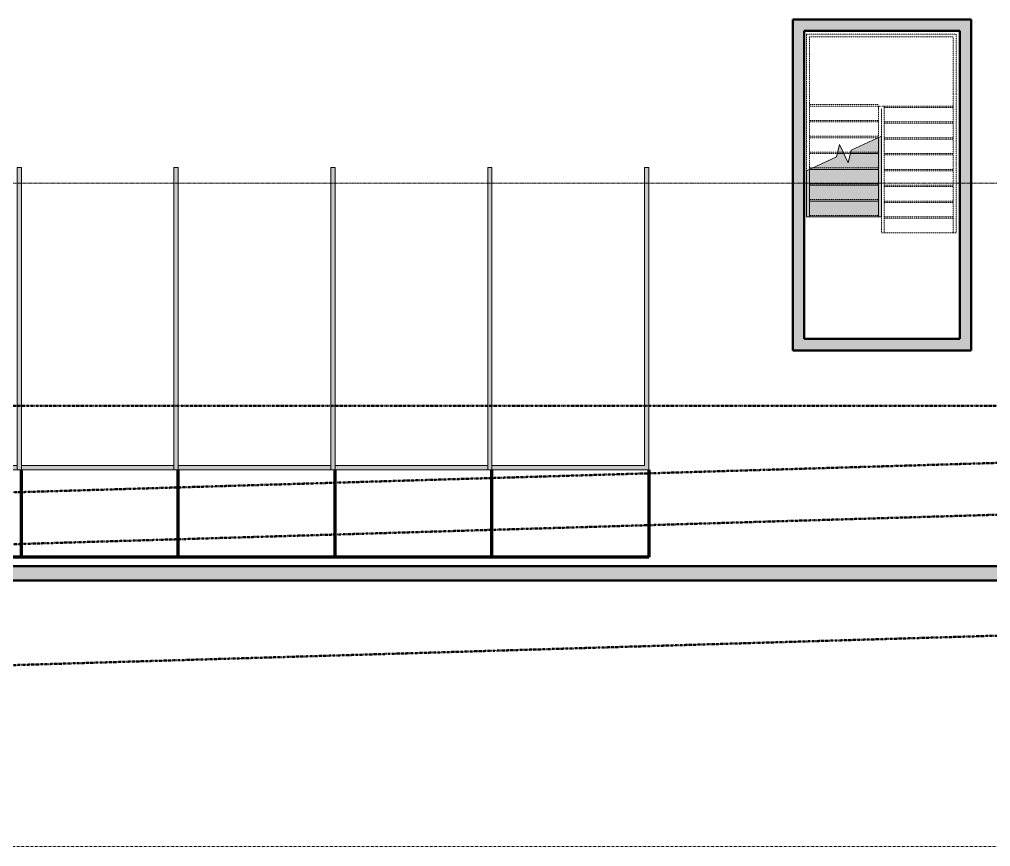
# Model space of a CAD drawing. Header units: inches. Extents: x -4294 to -464, y 9706 to 12390.
# Drawn here: x -1812 to -1137, y 9706 to 10281 of the extents above; entities that cross this region are included whole.
import ezdxf

# ---------------------------------------------------------------- set-up
doc = ezdxf.new("R2010")
doc.units = ezdxf.units.IN
doc.header["$MEASUREMENT"] = 0
for name, pattern in [('Aligning Line 1_8_', [0.25, 0.125, -0.125]), ('Double Dash 3_8_', [1, 0.375, -0.125, 0.125, -0.125, 0.125, -0.125]), ('Grid Line 1_2_', [0.875, 0.5, -0.125, 0.125, -0.125]), ('Overhead 1_16_', [0.101562, 0.0625, -0.039062])]:
    doc.linetypes.add(name, pattern=pattern)
for name, color, linetype, lineweight in [('0-1', 7, 'Continuous', 5), ('0-2', 133, 'Continuous', 70), ('0-4', 147, 'Aligning Line 1_8_', 9), ('A-AREA-1', 133, 'Continuous', 70), ('A-GENM-1', 8, 'Continuous', 9), ('A-GENM-2', 53, 'Continuous', 9), ('A-WALL-1', 23, 'Continuous', 13), ('A-WALL-2', 253, 'Continuous', 50), ('A-WALL-PATT-1', 7, 'Continuous', 9), ('C-PROP-LINE', 91, 'Double Dash 3_8_', 50), ('C-PROP-LINE-1', 250, 'Double Dash 3_8_', 50), ('G-ANNO-SYMB-1', 147, 'Aligning Line 1_8_', 9), ('S-FNDN-1', 253, 'Continuous', 50), ('S-GRID-1', 1, 'Grid Line 1_2_', 9), ('S-STRS-1', 8, 'Continuous', 9), ('S-STRS-2', 55, 'Continuous', 5), ('S-STRS-3', 53, 'Continuous', 9), ('S-STRS-4', 53, 'Overhead 1_16_', 9), ('S-STRS-MBND-1', 53, 'Overhead 1_16_', 9), ('S-STRS-MBND-2', 53, 'Continuous', 9)]:
    doc.layers.add(name, color=color, linetype=linetype, lineweight=lineweight)

# ---------------------------------------------------------------- blocks, each defined once
blk = doc.blocks.new('Parking_Stall_Multiple - STANDARD-1664591-FLOOR PLAN - BASEMENT')
at = {"layer": 'A-GENM-1'}
h = blk.add_hatch(color=256, dxfattribs=at)
h.paths.add_polyline_path([(3, -112), (210, -112), (106.5, -110.5)], flags=0)
h.paths.add_polyline_path([(0, -109), (0.08, -111.92), (0, -112), (3, -112), (1.5, -110.5)], flags=0)
h.paths.add_polyline_path([(0, 0), (0, -109), (3, -109), (3, -3), (210, -3), (210, 0), (70.29, 0)], flags=0)
h = blk.add_hatch(color=256, dxfattribs=at)
h.paths.add_polyline_path([(3, -221), (210, -221), (106.5, -219.5)], flags=0)
h.paths.add_polyline_path([(0, -218), (0.08, -220.92), (0, -221), (3, -221), (1.5, -219.5)], flags=0)
h.paths.add_polyline_path([(3, -112), (106.5, -110.5), (210, -112), (210, -109), (0, -109)], flags=0)
h.paths.add_polyline_path([(0, -112), (0, -218), (3, -218), (3, -112), (0.08, -112)], flags=0)
h.paths.add_polyline_path([(0, -112), (0.08, -111.92), (0, -109)], flags=0)
h = blk.add_hatch(color=256, dxfattribs=at)
h.paths.add_polyline_path([(0, -218), (0, -221), (0.08, -220.92)], flags=0)
h.paths.add_polyline_path([(0, -218), (3, -221), (106.5, -219.5), (210, -221), (210, -218)], flags=0)
h.paths.add_polyline_path([(3, -330), (210, -330), (106.5, -328.5)], flags=0)
h.paths.add_polyline_path([(0, -327), (0.08, -329.92), (0, -330), (3, -330), (1.5, -328.5)], flags=0)
h.paths.add_polyline_path([(0, -221), (0, -327), (3, -327), (3, -221), (0.08, -221)], flags=0)
h = blk.add_hatch(color=256, dxfattribs=at)
h.paths.add_polyline_path([(3, -439), (210, -439), (106.5, -437.5)], flags=0)
h.paths.add_polyline_path([(0, -436), (0.08, -438.92), (0, -439), (3, -439), (1, -437)], flags=0)
h.paths.add_polyline_path([(3, -330), (106.5, -328.5), (210, -330), (210, -327), (0, -327)], flags=0)
h.paths.add_polyline_path([(0, -330), (0, -436), (3, -436), (3, -330), (0.08, -330)], flags=0)
h.paths.add_polyline_path([(0, -330), (0.08, -329.92), (0, -327)], flags=0)
h = blk.add_hatch(color=256, dxfattribs=at)
h.paths.add_polyline_path([(3, -439), (106.5, -437.5), (210, -439), (210, -436), (0, -436), (1, -437)], flags=0)
h.paths.add_polyline_path([(0, -439), (0.08, -438.92), (0, -437.9)], flags=0)
h.paths.add_polyline_path([(0, -457.6), (0, -548), (210, -548), (210, -545), (3, -545), (3, -439), (0, -439)], flags=0)
at = {"layer": 'A-GENM-2'}
for p, q in [((210, 0), (0, 0)), ((0, 0), (0, -112)), ((210, -3), (210, 0)), ((3, -109), (3, -3)), ((3, -3), (210, -3)), ((210, -109), (0, -109)), ((0, -109), (0, -221)), ((0, -112), (210, -112)), ((210, -109), (3, -109)), ((3, -218), (3, -112)), ((3, -112), (210, -112)), ((210, -112), (210, -109)), ((210, -112), (210, -109)), ((210, -218), (0, -218)), ((0, -218), (0, -330)), ((0, -221), (210, -221)), ((210, -218), (3, -218)), ((3, -327), (3, -221)), ((3, -221), (210, -221)), ((210, -221), (210, -218)), ((210, -221), (210, -218)), ((210, -327), (0, -327)), ((0, -327), (0, -439)), ((0, -330), (210, -330)), ((210, -327), (3, -327)), ((3, -436), (3, -330)), ((3, -330), (210, -330)), ((210, -330), (210, -327)), ((210, -330), (210, -327)), ((210, -436), (0, -436)), ((0, -436), (0, -548)), ((210, -436), (3, -436)), ((210, -439), (210, -436)), ((210, -439), (210, -436)), ((0, -439), (210, -439)), ((3, -545), (3, -439)), ((3, -439), (210, -439)), ((210, -545), (3, -545)), ((210, -548), (210, -545)), ((0, -548), (210, -548))]:
    blk.add_line(p, q, dxfattribs=at)
blk = doc.blocks.new('CTR - 2nd Phase_rvt-1-FLOOR PLAN - BASEMENT')
at = {"layer": 'A-WALL-1'}
for points in [[(-1266.72, 10058.99), (-1266.72, 10280.99), (-1274.72, 10280.99), (-1274.72, 10058.99)], [(-1244.61, 10272.99), (-1150.72, 10272.99), (-1150.72, 10280.99), (-1266.72, 10280.99), (-1266.72, 10272.99)], [(-1150.72, 10058.99), (-1150.72, 10272.99), (-1158.72, 10272.99), (-1158.72, 10058.99)], [(-1158.72, 10050.99), (-1150.72, 10050.99), (-1150.72, 10058.99), (-1274.72, 10058.99), (-1274.72, 10050.99), (-1244.61, 10050.99)]]:
    blk.add_hatch(color=256, dxfattribs=at).paths.add_polyline_path(points, flags=0)
at = {"layer": 'A-WALL-PATT-1'}
h = blk.add_hatch(dxfattribs=at)
h.set_pattern_fill('FP_1', color=256, style=0, pattern_type=2)
h.set_pattern_definition([(50, (0, 0), (34.4287, -3.01202), [3.6, -39.6]), (355, (0, 0), (-6.6596, 36.10481), [2.88, -31.68]), (100.451, (2.87, -0.25), (27.76876, 33.0931), [3.06, -33.655]), (46.184, (0, 9.6), (51.22752, -7.94535), [5.4, -59.4]), (96.636, (4.27, 8.94), (44.86319, 46.7577), [4.589, -50.482]), (351.184, (0, 9.6), (44.86417, 46.75745), [4.32, -47.52]), (21, (4.8, 7.2), (28.65176, -19.325734), [3.6, -39.6]), (326, (4.8, 7.2), (11.67934, 34.80662), [2.88, -31.68]), (71.451, (7.188, 5.59), (40.33096, 15.48132), [3.06, -33.655]), (37.5, (0, 0), (0.583112, 15.978979), [1.584, -29.712, 1.584, -30.576, -31.8]), (37.5, (0, 0), (0.583112, 15.978979), [-63.456, 1.584, -30.216]), (7.5, (0, 0), (12.62689, 18.932107), [1.584, -16.752, 1.584, -28.992, -12.12]), (7.5, (0, 0), (12.62689, 18.932107), [-48.912, 1.584, -10.536]), (327.5, (-10.704, 0), (25.622992, -1.0828), [1.584, -10.416, 1.584, -35.856, -49.68]), (327.5, (-10.704, 0), (25.622992, -1.0828), [-49.44, 1.584, -48.096]), (317.5, (-15.504, 0), (27.99243, 4.80496), [1.584, -14.016, 1.584, -23.28, -35.28]), (317.5, (-15.504, 0), (27.99243, 4.80496), [-40.464, 1.584, -33.696])])
h.paths.add_polyline_path([(-803.58, 9891.19), (-636.72, 9891.19), (-636.72, 9901.19), (-1933.32, 9901.19), (-1933.32, 9891.19), (-1024.09, 9891.19)], flags=0)
at = {"layer": 'S-STRS-1'}
blk.add_hatch(color=256, dxfattribs=at).paths.add_polyline_path([(-1263.16, 10143.8), (-1263.16, 10176.61), (-1265.16, 10175.68), (-1265.16, 10143.8)], flags=0)
at = {"layer": 'S-STRS-2'}
h = blk.add_hatch(color=256, dxfattribs=at)
h.paths.add_polyline_path([(-1215.16, 10187.8), (-1215.16, 10198.8), (-1215.57, 10198.8), (-1234.06, 10190.18), (-1234.64, 10187.8), (-1234.06, 10187.8)], flags=0)
h.paths.add_polyline_path([(-1243.68, 10187.8), (-1239.16, 10187.8), (-1242.13, 10194.17)], flags=0)
for points in [[(-1215.16, 10198.8), (-1215.16, 10198.99), (-1215.57, 10198.8)], [(-1213.16, 10143.8), (-1213.16, 10199.93), (-1215.16, 10198.99), (-1215.16, 10143.8)], [(-1215.16, 10176.8), (-1215.16, 10187.8), (-1234.64, 10187.8), (-1236.19, 10181.43), (-1239.16, 10187.8), (-1243.68, 10187.8), (-1244.26, 10185.42), (-1262.75, 10176.8), (-1236.19, 10176.8)], [(-1215.16, 10165.8), (-1215.16, 10176.8), (-1262.75, 10176.8), (-1263.16, 10176.61), (-1263.16, 10165.8), (-1244.61, 10165.8)], [(-1215.16, 10154.8), (-1215.16, 10165.8), (-1263.16, 10165.8), (-1263.16, 10154.8), (-1244.61, 10154.8)], [(-1243.54, 10143.8), (-1215.16, 10143.8), (-1215.16, 10154.8), (-1263.16, 10154.8), (-1263.16, 10143.8), (-1244.61, 10143.8)]]:
    blk.add_hatch(color=256, dxfattribs=at).paths.add_polyline_path(points, flags=0)
at = {"layer": 'A-AREA-1'}
for p, q in [((-1810.72, 9907.39), (-1810.72, 9968.06)), ((-1701.72, 9907.39), (-1701.72, 9968.06)), ((-1592.72, 9907.39), (-1592.72, 9968.06)), ((-1483.72, 9907.39), (-1483.72, 9968.06)), ((-1374.72, 9968.06), (-1374.72, 9907.39)), ((-1810.72, 9907.39), (-1919.72, 9907.39)), ((-1701.72, 9907.39), (-1810.72, 9907.39)), ((-1592.72, 9907.39), (-1701.72, 9907.39)), ((-1483.72, 9907.39), (-1592.72, 9907.39)), ((-1374.72, 9907.39), (-1483.72, 9907.39))]:
    blk.add_line(p, q, dxfattribs=at)
at = {"layer": 'A-WALL-2'}
for p, q in [((-1274.72, 10280.99), (-1274.72, 10058.99)), ((-1266.72, 10280.99), (-1274.72, 10280.99)), ((-1150.72, 10280.99), (-1266.72, 10280.99)), ((-1150.72, 10272.99), (-1150.72, 10280.99)), ((-1266.72, 10058.99), (-1266.72, 10272.99)), ((-1266.72, 10272.99), (-1158.72, 10272.99)), ((-1158.72, 10272.99), (-1158.72, 10058.99)), ((-1150.72, 10058.99), (-1150.72, 10272.99)), ((-1274.72, 10058.99), (-1274.72, 10050.99)), ((-1158.72, 10058.99), (-1266.72, 10058.99)), ((-1150.72, 10050.99), (-1150.72, 10058.99)), ((-1274.72, 10050.99), (-1150.72, 10050.99))]:
    blk.add_line(p, q, dxfattribs=at)
at = {"layer": 'S-FNDN-1'}
for p, q in [((-636.72, 9901.19), (-1933.32, 9901.19)), ((-1933.32, 9891.19), (-636.72, 9891.19))]:
    blk.add_line(p, q, dxfattribs=at)
at = {"layer": 'S-STRS-3'}
for p, q in [((-1215.57, 10198.8), (-1215.16, 10198.8)), ((-1215.16, 10198.8), (-1215.16, 10198.99)), ((-1215.16, 10187.8), (-1215.16, 10198.8)), ((-1213.16, 10143.8), (-1213.16, 10199.93)), ((-1243.68, 10187.8), (-1239.16, 10187.8)), ((-1234.64, 10187.8), (-1215.16, 10187.8)), ((-1215.16, 10176.8), (-1215.16, 10187.8)), ((-1265.16, 10143.8), (-1265.16, 10175.68)), ((-1263.16, 10165.8), (-1263.16, 10176.61)), ((-1262.75, 10176.8), (-1215.16, 10176.8)), ((-1215.16, 10165.8), (-1215.16, 10176.8)), ((-1263.16, 10154.8), (-1263.16, 10165.8)), ((-1263.16, 10165.8), (-1215.16, 10165.8)), ((-1215.16, 10154.8), (-1215.16, 10165.8)), ((-1263.16, 10143.8), (-1263.16, 10154.8)), ((-1263.16, 10154.8), (-1215.16, 10154.8)), ((-1215.16, 10143.8), (-1215.16, 10154.8)), ((-1265.16, 10143.8), (-1263.16, 10143.8)), ((-1263.16, 10143.8), (-1215.16, 10143.8)), ((-1215.16, 10143.8), (-1213.16, 10143.8))]:
    blk.add_line(p, q, dxfattribs=at)
at = {"layer": 'S-STRS-4'}
for p, q in [((-1243.44, 10188.8), (-1239.63, 10188.8)), ((-1234.4, 10188.8), (-1215.16, 10188.8)), ((-1260.61, 10177.8), (-1215.16, 10177.8)), ((-1263.16, 10166.8), (-1215.16, 10166.8)), ((-1263.16, 10155.8), (-1215.16, 10155.8)), ((-1263.16, 10144.8), (-1215.16, 10144.8))]:
    blk.add_line(p, q, dxfattribs=at)
at = {"layer": 'S-STRS-MBND-1'}
for p, q in [((-1161.16, 10270.8), (-1265.16, 10270.8)), ((-1265.16, 10270.8), (-1265.16, 10223.03)), ((-1163.16, 10268.8), (-1263.16, 10268.8)), ((-1263.16, 10268.8), (-1263.16, 10223.03)), ((-1163.16, 10229.58), (-1163.16, 10268.8)), ((-1161.16, 10229.58), (-1161.16, 10270.8)), ((-1163.16, 10229.58), (-1163.16, 10132.8)), ((-1161.16, 10229.58), (-1161.16, 10132.8)), ((-1265.16, 10175.68), (-1265.16, 10223.03)), ((-1263.16, 10176.61), (-1263.16, 10223.03)), ((-1263.16, 10221.8), (-1215.16, 10221.8)), ((-1263.16, 10220.8), (-1215.16, 10220.8)), ((-1215.16, 10220.8), (-1215.16, 10218.8)), ((-1215.16, 10220.8), (-1213.16, 10220.8)), ((-1215.16, 10218.8), (-1215.16, 10220.8)), ((-1215.16, 10198.99), (-1215.16, 10218.8)), ((-1211.16, 10220.8), (-1213.16, 10220.8)), ((-1213.16, 10218.8), (-1213.16, 10132.8)), ((-1213.16, 10199.93), (-1213.16, 10218.8)), ((-1211.16, 10220.8), (-1211.16, 10132.8)), ((-1163.16, 10220.8), (-1211.16, 10220.8)), ((-1163.16, 10219.8), (-1211.16, 10219.8)), ((-1263.16, 10210.8), (-1215.16, 10210.8)), ((-1263.16, 10209.8), (-1215.16, 10209.8)), ((-1163.16, 10209.8), (-1211.16, 10209.8)), ((-1163.16, 10208.8), (-1211.16, 10208.8)), ((-1263.16, 10199.8), (-1215.16, 10199.8)), ((-1263.16, 10198.8), (-1215.57, 10198.8)), ((-1163.16, 10198.8), (-1211.16, 10198.8)), ((-1163.16, 10197.8), (-1211.16, 10197.8)), ((-1263.16, 10188.8), (-1243.44, 10188.8)), ((-1263.16, 10187.8), (-1243.68, 10187.8)), ((-1239.63, 10188.8), (-1234.4, 10188.8)), ((-1239.16, 10187.8), (-1234.64, 10187.8)), ((-1163.16, 10187.8), (-1211.16, 10187.8)), ((-1163.16, 10186.8), (-1211.16, 10186.8)), ((-1263.16, 10177.8), (-1260.61, 10177.8)), ((-1263.16, 10176.8), (-1262.75, 10176.8)), ((-1163.16, 10176.8), (-1211.16, 10176.8)), ((-1163.16, 10175.8), (-1211.16, 10175.8)), ((-1163.16, 10165.8), (-1211.16, 10165.8)), ((-1163.16, 10164.8), (-1211.16, 10164.8)), ((-1163.16, 10154.8), (-1211.16, 10154.8)), ((-1163.16, 10153.8), (-1211.16, 10153.8)), ((-1163.16, 10143.8), (-1211.16, 10143.8)), ((-1163.16, 10142.8), (-1211.16, 10142.8)), ((-1213.16, 10132.8), (-1211.16, 10132.8)), ((-1163.16, 10132.8), (-1211.16, 10132.8)), ((-1163.16, 10132.8), (-1161.16, 10132.8))]:
    blk.add_line(p, q, dxfattribs=at)
at = {"layer": 'S-STRS-MBND-2'}
for p, q in [((-1213.16, 10199.93), (-1234.06, 10190.18)), ((-1242.13, 10194.17), (-1244.26, 10185.42)), ((-1236.19, 10181.43), (-1242.13, 10194.17)), ((-1244.26, 10185.42), (-1265.16, 10175.68)), ((-1234.06, 10190.18), (-1236.19, 10181.43))]:
    blk.add_line(p, q, dxfattribs=at)
at = {"layer": '0-2', "rotation": 90.0000000000029}
blk.add_blockref('Parking_Stall_Multiple - STANDARD-1664591-FLOOR PLAN - BASEMENT', (-1922.72, 9968.06), dxfattribs=at)
blk = doc.blocks.new('Family - ___-1869111-FLOOR PLAN - BASEMENT')
at = {"layer": 'C-PROP-LINE'}
blk.add_line((-1922.72, 10012.59), (-770.72, 10012.59), dxfattribs=at)
blk = doc.blocks.new('Family - ___-1878357-FLOOR PLAN - BASEMENT')
at = {"layer": 'C-PROP-LINE-1'}
for p, q in [((-3867.12, 9890.98), (-720.76, 9985.17)), ((-3927.1, 9853.17), (-684.32, 9950.25)), ((-3987.01, 9767.34), (-599.29, 9868.76))]:
    blk.add_line(p, q, dxfattribs=at)

msp = doc.modelspace()

# ---------------------------------------------------------------- linework, layer by layer
at = {"layer": 'G-ANNO-SYMB-1'}
msp.add_line((-583.0611, 9706.2403), (-4111.3111, 9706.2403), dxfattribs=at)
at = {"layer": 'S-GRID-1'}
msp.add_line((-464.451, 10167.1894), (-4232.1914, 10167.1894), dxfattribs=at)

# ---------------------------------------------------------------- block references
at = {"layer": '0-1'}
msp.add_blockref('CTR - 2nd Phase_rvt-1-FLOOR PLAN - BASEMENT', (0, 0), dxfattribs=at)
at = {"layer": '0-4'}
msp.add_blockref('Family - ___-1878357-FLOOR PLAN - BASEMENT', (0, 0), dxfattribs=at)
at = {"layer": 'C-PROP-LINE'}
msp.add_blockref('Family - ___-1869111-FLOOR PLAN - BASEMENT', (0, 0), dxfattribs=at)

doc.saveas('drawing.dxf')
